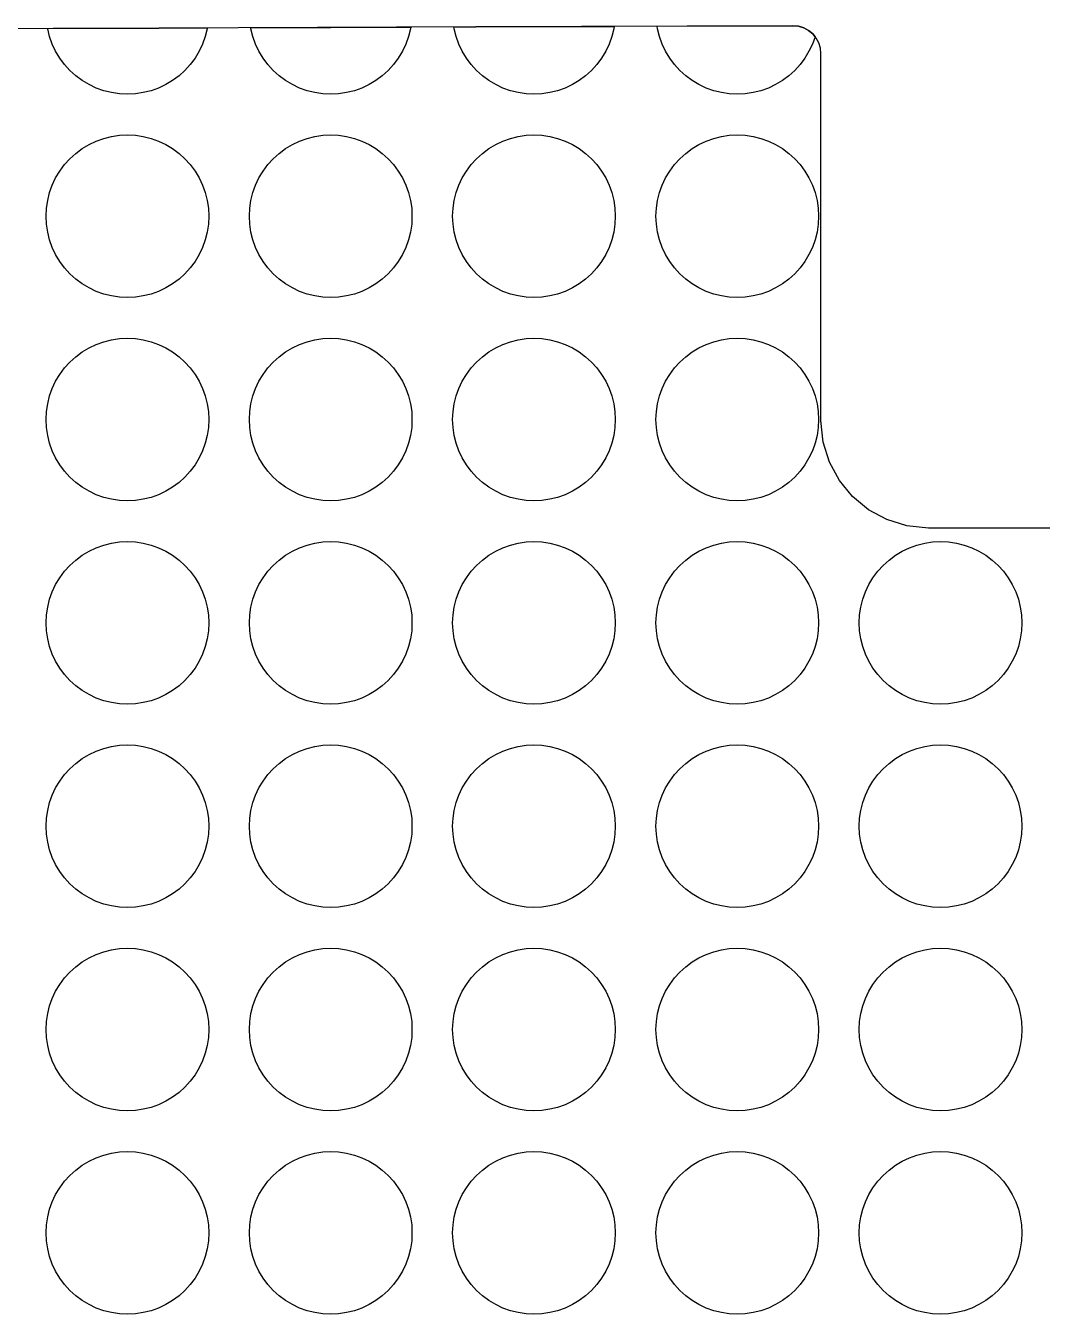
# Model space of a CAD drawing. Header units: millimetres. Extents: x 16 to 138, y -290 to -202.
# Drawn here: x 52.51 to 65.01, y -217.94 to -202.1 of the extents above; entities that cross this region are included whole.
import ezdxf

# ---------------------------------------------------------------- set-up
doc = ezdxf.new("R2010")
doc.units = ezdxf.units.MM
doc.layers.add('background', color=7, linetype='Continuous')
doc.layers.add('outline_2', color=3, linetype='Continuous')

msp = doc.modelspace()

# ---------------------------------------------------------------- linework, layer by layer
at = {"layer": 'background'}
for points in [[(54.143, -202.128), (54.738, -202.126), (54.736, -202.138), (54.712, -202.233), (54.679, -202.325), (54.637, -202.414), (54.587, -202.498), (54.528, -202.577), (54.462, -202.65), (54.39, -202.716), (54.311, -202.774), (54.227, -202.824), (54.138, -202.866), (54.046, -202.899), (53.95, -202.923), (53.853, -202.938), (53.755, -202.943), (53.657, -202.938), (53.56, -202.923), (53.465, -202.899), (53.373, -202.866), (53.284, -202.824), (53.2, -202.774), (53.121, -202.716), (53.048, -202.65), (52.982, -202.577), (52.924, -202.498), (52.873, -202.414), (52.831, -202.325), (52.798, -202.233), (52.775, -202.138), (52.774, -202.133)], [(57.239, -202.117), (57.236, -202.138), (57.212, -202.233), (57.179, -202.325), (57.137, -202.414), (57.087, -202.498), (57.028, -202.577), (56.962, -202.65), (56.89, -202.716), (56.811, -202.774), (56.727, -202.824), (56.638, -202.866), (56.546, -202.899), (56.45, -202.923), (56.353, -202.938), (56.255, -202.943), (56.157, -202.938), (56.06, -202.923), (55.965, -202.899), (55.873, -202.866), (55.784, -202.824), (55.7, -202.774), (55.621, -202.716), (55.548, -202.65), (55.482, -202.577), (55.424, -202.498), (55.373, -202.414), (55.331, -202.325), (55.298, -202.233), (55.275, -202.138), (55.273, -202.124)], [(58.041, -202.115), (59.74, -202.108), (59.736, -202.138), (59.712, -202.233), (59.679, -202.325), (59.637, -202.414), (59.587, -202.498), (59.528, -202.577), (59.462, -202.65), (59.39, -202.716), (59.311, -202.774), (59.227, -202.824), (59.138, -202.866), (59.046, -202.899), (58.95, -202.923), (58.853, -202.938), (58.755, -202.943), (58.657, -202.938), (58.56, -202.923), (58.465, -202.899), (58.373, -202.866), (58.284, -202.824), (58.2, -202.774), (58.121, -202.716), (58.048, -202.65), (57.982, -202.577), (57.924, -202.498), (57.873, -202.414), (57.831, -202.325), (57.798, -202.233), (57.775, -202.138), (57.771, -202.115)], [(61.94, -202.101), (62.009, -202.107), (62.074, -202.127), (62.132, -202.159), (62.183, -202.201), (62.211, -202.235), (62.179, -202.325), (62.137, -202.414), (62.087, -202.498), (62.028, -202.577), (61.962, -202.65), (61.89, -202.716), (61.811, -202.774), (61.727, -202.824), (61.638, -202.866), (61.546, -202.899), (61.45, -202.923), (61.353, -202.938), (61.255, -202.943), (61.157, -202.938), (61.06, -202.923), (60.965, -202.899), (60.873, -202.866), (60.784, -202.824), (60.7, -202.774), (60.621, -202.716), (60.548, -202.65), (60.482, -202.577), (60.424, -202.498), (60.373, -202.414), (60.331, -202.325), (60.298, -202.233), (60.275, -202.138), (60.27, -202.107)], [(54.755, -204.443), (54.751, -204.541), (54.736, -204.638), (54.712, -204.733), (54.679, -204.825), (54.637, -204.914), (54.587, -204.998), (54.528, -205.077), (54.462, -205.15), (54.39, -205.216), (54.311, -205.274), (54.227, -205.324), (54.138, -205.366), (54.046, -205.399), (53.95, -205.423), (53.853, -205.438), (53.755, -205.443), (53.657, -205.438), (53.56, -205.423), (53.465, -205.399), (53.373, -205.366), (53.284, -205.324), (53.2, -205.274), (53.121, -205.216), (53.048, -205.15), (52.982, -205.077), (52.924, -204.998), (52.873, -204.914), (52.831, -204.825), (52.798, -204.733), (52.775, -204.638), (52.76, -204.541), (52.755, -204.443), (52.76, -204.345), (52.775, -204.247), (52.798, -204.152), (52.831, -204.06), (52.873, -203.971), (52.924, -203.887), (52.982, -203.808), (53.048, -203.735), (53.121, -203.67), (53.2, -203.611), (53.284, -203.561), (53.373, -203.519), (53.465, -203.486), (53.56, -203.462), (53.657, -203.447), (53.755, -203.443), (53.853, -203.447), (53.95, -203.462), (54.046, -203.486), (54.138, -203.519), (54.227, -203.561), (54.311, -203.611), (54.39, -203.67), (54.462, -203.735), (54.528, -203.808), (54.587, -203.887), (54.637, -203.971), (54.679, -204.06), (54.712, -204.152), (54.736, -204.247), (54.751, -204.345)], [(57.255, -204.443), (57.251, -204.541), (57.236, -204.638), (57.212, -204.733), (57.179, -204.825), (57.137, -204.914), (57.087, -204.998), (57.028, -205.077), (56.962, -205.15), (56.89, -205.216), (56.811, -205.274), (56.727, -205.324), (56.638, -205.366), (56.546, -205.399), (56.45, -205.423), (56.353, -205.438), (56.255, -205.443), (56.157, -205.438), (56.06, -205.423), (55.965, -205.399), (55.873, -205.366), (55.784, -205.324), (55.7, -205.274), (55.621, -205.216), (55.548, -205.15), (55.482, -205.077), (55.424, -204.998), (55.373, -204.914), (55.331, -204.825), (55.298, -204.733), (55.275, -204.638), (55.26, -204.541), (55.255, -204.443), (55.26, -204.345), (55.275, -204.247), (55.298, -204.152), (55.331, -204.06), (55.373, -203.971), (55.424, -203.887), (55.482, -203.808), (55.548, -203.735), (55.621, -203.67), (55.7, -203.611), (55.784, -203.561), (55.873, -203.519), (55.965, -203.486), (56.06, -203.462), (56.157, -203.447), (56.255, -203.443), (56.353, -203.447), (56.45, -203.462), (56.546, -203.486), (56.638, -203.519), (56.727, -203.561), (56.811, -203.611), (56.89, -203.67), (56.962, -203.735), (57.028, -203.808), (57.087, -203.887), (57.137, -203.971), (57.179, -204.06), (57.212, -204.152), (57.236, -204.247), (57.251, -204.345)], [(59.755, -204.443), (59.751, -204.541), (59.736, -204.638), (59.712, -204.733), (59.679, -204.825), (59.637, -204.914), (59.587, -204.998), (59.528, -205.077), (59.462, -205.15), (59.39, -205.216), (59.311, -205.274), (59.227, -205.324), (59.138, -205.366), (59.046, -205.399), (58.95, -205.423), (58.853, -205.438), (58.755, -205.443), (58.657, -205.438), (58.56, -205.423), (58.465, -205.399), (58.373, -205.366), (58.284, -205.324), (58.2, -205.274), (58.121, -205.216), (58.048, -205.15), (57.982, -205.077), (57.924, -204.998), (57.873, -204.914), (57.831, -204.825), (57.798, -204.733), (57.775, -204.638), (57.76, -204.541), (57.755, -204.443), (57.76, -204.345), (57.775, -204.247), (57.798, -204.152), (57.831, -204.06), (57.873, -203.971), (57.924, -203.887), (57.982, -203.808), (58.048, -203.735), (58.121, -203.67), (58.2, -203.611), (58.284, -203.561), (58.373, -203.519), (58.465, -203.486), (58.56, -203.462), (58.657, -203.447), (58.755, -203.443), (58.853, -203.447), (58.95, -203.462), (59.046, -203.486), (59.138, -203.519), (59.227, -203.561), (59.311, -203.611), (59.39, -203.67), (59.462, -203.735), (59.528, -203.808), (59.587, -203.887), (59.637, -203.971), (59.679, -204.06), (59.712, -204.152), (59.736, -204.247), (59.751, -204.345)], [(62.255, -204.443), (62.251, -204.541), (62.236, -204.638), (62.212, -204.733), (62.179, -204.825), (62.137, -204.914), (62.087, -204.998), (62.028, -205.077), (61.962, -205.15), (61.89, -205.216), (61.811, -205.274), (61.727, -205.324), (61.638, -205.366), (61.546, -205.399), (61.45, -205.423), (61.353, -205.438), (61.255, -205.443), (61.157, -205.438), (61.06, -205.423), (60.965, -205.399), (60.873, -205.366), (60.784, -205.324), (60.7, -205.274), (60.621, -205.216), (60.548, -205.15), (60.482, -205.077), (60.424, -204.998), (60.373, -204.914), (60.331, -204.825), (60.298, -204.733), (60.275, -204.638), (60.26, -204.541), (60.255, -204.443), (60.26, -204.345), (60.275, -204.247), (60.298, -204.152), (60.331, -204.06), (60.373, -203.971), (60.424, -203.887), (60.482, -203.808), (60.548, -203.735), (60.621, -203.67), (60.7, -203.611), (60.784, -203.561), (60.873, -203.519), (60.965, -203.486), (61.06, -203.462), (61.157, -203.447), (61.255, -203.443), (61.353, -203.447), (61.45, -203.462), (61.546, -203.486), (61.638, -203.519), (61.727, -203.561), (61.811, -203.611), (61.89, -203.67), (61.962, -203.735), (62.028, -203.808), (62.087, -203.887), (62.137, -203.971), (62.179, -204.06), (62.212, -204.152), (62.236, -204.247), (62.251, -204.345)], [(54.755, -206.943), (54.751, -207.041), (54.736, -207.138), (54.712, -207.233), (54.679, -207.325), (54.637, -207.414), (54.587, -207.498), (54.528, -207.577), (54.462, -207.65), (54.39, -207.716), (54.311, -207.774), (54.227, -207.824), (54.138, -207.866), (54.046, -207.899), (53.95, -207.923), (53.853, -207.938), (53.755, -207.943), (53.657, -207.938), (53.56, -207.923), (53.465, -207.899), (53.373, -207.866), (53.284, -207.824), (53.2, -207.774), (53.121, -207.716), (53.048, -207.65), (52.982, -207.577), (52.924, -207.498), (52.873, -207.414), (52.831, -207.325), (52.798, -207.233), (52.775, -207.138), (52.76, -207.041), (52.755, -206.943), (52.76, -206.845), (52.775, -206.747), (52.798, -206.652), (52.831, -206.56), (52.873, -206.471), (52.924, -206.387), (52.982, -206.308), (53.048, -206.235), (53.121, -206.17), (53.2, -206.111), (53.284, -206.061), (53.373, -206.019), (53.465, -205.986), (53.56, -205.962), (53.657, -205.947), (53.755, -205.943), (53.853, -205.947), (53.95, -205.962), (54.046, -205.986), (54.138, -206.019), (54.227, -206.061), (54.311, -206.111), (54.39, -206.17), (54.462, -206.235), (54.528, -206.308), (54.587, -206.387), (54.637, -206.471), (54.679, -206.56), (54.712, -206.652), (54.736, -206.747), (54.751, -206.845)], [(57.255, -206.943), (57.251, -207.041), (57.236, -207.138), (57.212, -207.233), (57.179, -207.325), (57.137, -207.414), (57.087, -207.498), (57.028, -207.577), (56.962, -207.65), (56.89, -207.716), (56.811, -207.774), (56.727, -207.824), (56.638, -207.866), (56.546, -207.899), (56.45, -207.923), (56.353, -207.938), (56.255, -207.943), (56.157, -207.938), (56.06, -207.923), (55.965, -207.899), (55.873, -207.866), (55.784, -207.824), (55.7, -207.774), (55.621, -207.716), (55.548, -207.65), (55.482, -207.577), (55.424, -207.498), (55.373, -207.414), (55.331, -207.325), (55.298, -207.233), (55.275, -207.138), (55.26, -207.041), (55.255, -206.943), (55.26, -206.845), (55.275, -206.747), (55.298, -206.652), (55.331, -206.56), (55.373, -206.471), (55.424, -206.387), (55.482, -206.308), (55.548, -206.235), (55.621, -206.17), (55.7, -206.111), (55.784, -206.061), (55.873, -206.019), (55.965, -205.986), (56.06, -205.962), (56.157, -205.947), (56.255, -205.943), (56.353, -205.947), (56.45, -205.962), (56.546, -205.986), (56.638, -206.019), (56.727, -206.061), (56.811, -206.111), (56.89, -206.17), (56.962, -206.235), (57.028, -206.308), (57.087, -206.387), (57.137, -206.471), (57.179, -206.56), (57.212, -206.652), (57.236, -206.747), (57.251, -206.845)], [(59.755, -206.943), (59.751, -207.041), (59.736, -207.138), (59.712, -207.233), (59.679, -207.325), (59.637, -207.414), (59.587, -207.498), (59.528, -207.577), (59.462, -207.65), (59.39, -207.716), (59.311, -207.774), (59.227, -207.824), (59.138, -207.866), (59.046, -207.899), (58.95, -207.923), (58.853, -207.938), (58.755, -207.943), (58.657, -207.938), (58.56, -207.923), (58.465, -207.899), (58.373, -207.866), (58.284, -207.824), (58.2, -207.774), (58.121, -207.716), (58.048, -207.65), (57.982, -207.577), (57.924, -207.498), (57.873, -207.414), (57.831, -207.325), (57.798, -207.233), (57.775, -207.138), (57.76, -207.041), (57.755, -206.943), (57.76, -206.845), (57.775, -206.747), (57.798, -206.652), (57.831, -206.56), (57.873, -206.471), (57.924, -206.387), (57.982, -206.308), (58.048, -206.235), (58.121, -206.17), (58.2, -206.111), (58.284, -206.061), (58.373, -206.019), (58.465, -205.986), (58.56, -205.962), (58.657, -205.947), (58.755, -205.943), (58.853, -205.947), (58.95, -205.962), (59.046, -205.986), (59.138, -206.019), (59.227, -206.061), (59.311, -206.111), (59.39, -206.17), (59.462, -206.235), (59.528, -206.308), (59.587, -206.387), (59.637, -206.471), (59.679, -206.56), (59.712, -206.652), (59.736, -206.747), (59.751, -206.845)], [(62.255, -206.943), (62.251, -207.041), (62.236, -207.138), (62.212, -207.233), (62.179, -207.325), (62.137, -207.414), (62.087, -207.498), (62.028, -207.577), (61.962, -207.65), (61.89, -207.716), (61.811, -207.774), (61.727, -207.824), (61.638, -207.866), (61.546, -207.899), (61.45, -207.923), (61.353, -207.938), (61.255, -207.943), (61.157, -207.938), (61.06, -207.923), (60.965, -207.899), (60.873, -207.866), (60.784, -207.824), (60.7, -207.774), (60.621, -207.716), (60.548, -207.65), (60.482, -207.577), (60.424, -207.498), (60.373, -207.414), (60.331, -207.325), (60.298, -207.233), (60.275, -207.138), (60.26, -207.041), (60.255, -206.943), (60.26, -206.845), (60.275, -206.747), (60.298, -206.652), (60.331, -206.56), (60.373, -206.471), (60.424, -206.387), (60.482, -206.308), (60.548, -206.235), (60.621, -206.17), (60.7, -206.111), (60.784, -206.061), (60.873, -206.019), (60.965, -205.986), (61.06, -205.962), (61.157, -205.947), (61.255, -205.943), (61.353, -205.947), (61.45, -205.962), (61.546, -205.986), (61.638, -206.019), (61.727, -206.061), (61.811, -206.111), (61.89, -206.17), (61.962, -206.235), (62.028, -206.308), (62.087, -206.387), (62.137, -206.471), (62.179, -206.56), (62.212, -206.652), (62.236, -206.747), (62.251, -206.845)], [(54.755, -209.443), (54.751, -209.541), (54.736, -209.638), (54.712, -209.733), (54.679, -209.825), (54.637, -209.914), (54.587, -209.998), (54.528, -210.077), (54.462, -210.15), (54.39, -210.216), (54.311, -210.274), (54.227, -210.324), (54.138, -210.366), (54.046, -210.399), (53.95, -210.423), (53.853, -210.438), (53.755, -210.443), (53.657, -210.438), (53.56, -210.423), (53.465, -210.399), (53.373, -210.366), (53.284, -210.324), (53.2, -210.274), (53.121, -210.216), (53.048, -210.15), (52.982, -210.077), (52.924, -209.998), (52.873, -209.914), (52.831, -209.825), (52.798, -209.733), (52.775, -209.638), (52.76, -209.541), (52.755, -209.443), (52.76, -209.345), (52.775, -209.247), (52.798, -209.152), (52.831, -209.06), (52.873, -208.971), (52.924, -208.887), (52.982, -208.808), (53.048, -208.735), (53.121, -208.67), (53.2, -208.611), (53.284, -208.561), (53.373, -208.519), (53.465, -208.486), (53.56, -208.462), (53.657, -208.447), (53.755, -208.443), (53.853, -208.447), (53.95, -208.462), (54.046, -208.486), (54.138, -208.519), (54.227, -208.561), (54.311, -208.611), (54.39, -208.67), (54.462, -208.735), (54.528, -208.808), (54.587, -208.887), (54.637, -208.971), (54.679, -209.06), (54.712, -209.152), (54.736, -209.247), (54.751, -209.345)], [(57.255, -209.443), (57.251, -209.541), (57.236, -209.638), (57.212, -209.733), (57.179, -209.825), (57.137, -209.914), (57.087, -209.998), (57.028, -210.077), (56.962, -210.15), (56.89, -210.216), (56.811, -210.274), (56.727, -210.324), (56.638, -210.366), (56.546, -210.399), (56.45, -210.423), (56.353, -210.438), (56.255, -210.443), (56.157, -210.438), (56.06, -210.423), (55.965, -210.399), (55.873, -210.366), (55.784, -210.324), (55.7, -210.274), (55.621, -210.216), (55.548, -210.15), (55.482, -210.077), (55.424, -209.998), (55.373, -209.914), (55.331, -209.825), (55.298, -209.733), (55.275, -209.638), (55.26, -209.541), (55.255, -209.443), (55.26, -209.345), (55.275, -209.247), (55.298, -209.152), (55.331, -209.06), (55.373, -208.971), (55.424, -208.887), (55.482, -208.808), (55.548, -208.735), (55.621, -208.67), (55.7, -208.611), (55.784, -208.561), (55.873, -208.519), (55.965, -208.486), (56.06, -208.462), (56.157, -208.447), (56.255, -208.443), (56.353, -208.447), (56.45, -208.462), (56.546, -208.486), (56.638, -208.519), (56.727, -208.561), (56.811, -208.611), (56.89, -208.67), (56.962, -208.735), (57.028, -208.808), (57.087, -208.887), (57.137, -208.971), (57.179, -209.06), (57.212, -209.152), (57.236, -209.247), (57.251, -209.345)], [(59.755, -209.443), (59.751, -209.541), (59.736, -209.638), (59.712, -209.733), (59.679, -209.825), (59.637, -209.914), (59.587, -209.998), (59.528, -210.077), (59.462, -210.15), (59.39, -210.216), (59.311, -210.274), (59.227, -210.324), (59.138, -210.366), (59.046, -210.399), (58.95, -210.423), (58.853, -210.438), (58.755, -210.443), (58.657, -210.438), (58.56, -210.423), (58.465, -210.399), (58.373, -210.366), (58.284, -210.324), (58.2, -210.274), (58.121, -210.216), (58.048, -210.15), (57.982, -210.077), (57.924, -209.998), (57.873, -209.914), (57.831, -209.825), (57.798, -209.733), (57.775, -209.638), (57.76, -209.541), (57.755, -209.443), (57.76, -209.345), (57.775, -209.247), (57.798, -209.152), (57.831, -209.06), (57.873, -208.971), (57.924, -208.887), (57.982, -208.808), (58.048, -208.735), (58.121, -208.67), (58.2, -208.611), (58.284, -208.561), (58.373, -208.519), (58.465, -208.486), (58.56, -208.462), (58.657, -208.447), (58.755, -208.443), (58.853, -208.447), (58.95, -208.462), (59.046, -208.486), (59.138, -208.519), (59.227, -208.561), (59.311, -208.611), (59.39, -208.67), (59.462, -208.735), (59.528, -208.808), (59.587, -208.887), (59.637, -208.971), (59.679, -209.06), (59.712, -209.152), (59.736, -209.247), (59.751, -209.345)], [(62.255, -209.443), (62.251, -209.541), (62.236, -209.638), (62.212, -209.733), (62.179, -209.825), (62.137, -209.914), (62.087, -209.998), (62.028, -210.077), (61.962, -210.15), (61.89, -210.216), (61.811, -210.274), (61.727, -210.324), (61.638, -210.366), (61.546, -210.399), (61.45, -210.423), (61.353, -210.438), (61.255, -210.443), (61.157, -210.438), (61.06, -210.423), (60.965, -210.399), (60.873, -210.366), (60.784, -210.324), (60.7, -210.274), (60.621, -210.216), (60.548, -210.15), (60.482, -210.077), (60.424, -209.998), (60.373, -209.914), (60.331, -209.825), (60.298, -209.733), (60.275, -209.638), (60.26, -209.541), (60.255, -209.443), (60.26, -209.345), (60.275, -209.247), (60.298, -209.152), (60.331, -209.06), (60.373, -208.971), (60.424, -208.887), (60.482, -208.808), (60.548, -208.735), (60.621, -208.67), (60.7, -208.611), (60.784, -208.561), (60.873, -208.519), (60.965, -208.486), (61.06, -208.462), (61.157, -208.447), (61.255, -208.443), (61.353, -208.447), (61.45, -208.462), (61.546, -208.486), (61.638, -208.519), (61.727, -208.561), (61.811, -208.611), (61.89, -208.67), (61.962, -208.735), (62.028, -208.808), (62.087, -208.887), (62.137, -208.971), (62.179, -209.06), (62.212, -209.152), (62.236, -209.247), (62.251, -209.345)], [(64.755, -209.443), (64.751, -209.541), (64.736, -209.638), (64.712, -209.733), (64.679, -209.825), (64.637, -209.914), (64.587, -209.998), (64.528, -210.077), (64.462, -210.15), (64.39, -210.216), (64.311, -210.274), (64.227, -210.324), (64.138, -210.366), (64.046, -210.399), (63.95, -210.423), (63.853, -210.438), (63.755, -210.443), (63.657, -210.438), (63.56, -210.423), (63.465, -210.399), (63.373, -210.366), (63.284, -210.324), (63.2, -210.274), (63.121, -210.216), (63.048, -210.15), (62.982, -210.077), (62.924, -209.998), (62.873, -209.914), (62.831, -209.825), (62.798, -209.733), (62.775, -209.638), (62.76, -209.541), (62.755, -209.443), (62.76, -209.345), (62.775, -209.247), (62.798, -209.152), (62.831, -209.06), (62.873, -208.971), (62.924, -208.887), (62.982, -208.808), (63.048, -208.735), (63.121, -208.67), (63.2, -208.611), (63.284, -208.561), (63.373, -208.519), (63.465, -208.486), (63.56, -208.462), (63.657, -208.447), (63.755, -208.443), (63.853, -208.447), (63.95, -208.462), (64.046, -208.486), (64.138, -208.519), (64.227, -208.561), (64.311, -208.611), (64.39, -208.67), (64.462, -208.735), (64.528, -208.808), (64.587, -208.887), (64.637, -208.971), (64.679, -209.06), (64.712, -209.152), (64.736, -209.247), (64.751, -209.345)], [(54.755, -211.943), (54.751, -212.041), (54.736, -212.138), (54.712, -212.233), (54.679, -212.325), (54.637, -212.414), (54.587, -212.498), (54.528, -212.577), (54.462, -212.65), (54.39, -212.716), (54.311, -212.774), (54.227, -212.824), (54.138, -212.866), (54.046, -212.899), (53.95, -212.923), (53.853, -212.938), (53.755, -212.943), (53.657, -212.938), (53.56, -212.923), (53.465, -212.899), (53.373, -212.866), (53.284, -212.824), (53.2, -212.774), (53.121, -212.716), (53.048, -212.65), (52.982, -212.577), (52.924, -212.498), (52.873, -212.414), (52.831, -212.325), (52.798, -212.233), (52.775, -212.138), (52.76, -212.041), (52.755, -211.943), (52.76, -211.845), (52.775, -211.747), (52.798, -211.652), (52.831, -211.56), (52.873, -211.471), (52.924, -211.387), (52.982, -211.308), (53.048, -211.235), (53.121, -211.17), (53.2, -211.111), (53.284, -211.061), (53.373, -211.019), (53.465, -210.986), (53.56, -210.962), (53.657, -210.947), (53.755, -210.943), (53.853, -210.947), (53.95, -210.962), (54.046, -210.986), (54.138, -211.019), (54.227, -211.061), (54.311, -211.111), (54.39, -211.17), (54.462, -211.235), (54.528, -211.308), (54.587, -211.387), (54.637, -211.471), (54.679, -211.56), (54.712, -211.652), (54.736, -211.747), (54.751, -211.845)], [(57.255, -211.943), (57.251, -212.041), (57.236, -212.138), (57.212, -212.233), (57.179, -212.325), (57.137, -212.414), (57.087, -212.498), (57.028, -212.577), (56.962, -212.65), (56.89, -212.716), (56.811, -212.774), (56.727, -212.824), (56.638, -212.866), (56.546, -212.899), (56.45, -212.923), (56.353, -212.938), (56.255, -212.943), (56.157, -212.938), (56.06, -212.923), (55.965, -212.899), (55.873, -212.866), (55.784, -212.824), (55.7, -212.774), (55.621, -212.716), (55.548, -212.65), (55.482, -212.577), (55.424, -212.498), (55.373, -212.414), (55.331, -212.325), (55.298, -212.233), (55.275, -212.138), (55.26, -212.041), (55.255, -211.943), (55.26, -211.845), (55.275, -211.747), (55.298, -211.652), (55.331, -211.56), (55.373, -211.471), (55.424, -211.387), (55.482, -211.308), (55.548, -211.235), (55.621, -211.17), (55.7, -211.111), (55.784, -211.061), (55.873, -211.019), (55.965, -210.986), (56.06, -210.962), (56.157, -210.947), (56.255, -210.943), (56.353, -210.947), (56.45, -210.962), (56.546, -210.986), (56.638, -211.019), (56.727, -211.061), (56.811, -211.111), (56.89, -211.17), (56.962, -211.235), (57.028, -211.308), (57.087, -211.387), (57.137, -211.471), (57.179, -211.56), (57.212, -211.652), (57.236, -211.747), (57.251, -211.845)], [(59.755, -211.943), (59.751, -212.041), (59.736, -212.138), (59.712, -212.233), (59.679, -212.325), (59.637, -212.414), (59.587, -212.498), (59.528, -212.577), (59.462, -212.65), (59.39, -212.716), (59.311, -212.774), (59.227, -212.824), (59.138, -212.866), (59.046, -212.899), (58.95, -212.923), (58.853, -212.938), (58.755, -212.943), (58.657, -212.938), (58.56, -212.923), (58.465, -212.899), (58.373, -212.866), (58.284, -212.824), (58.2, -212.774), (58.121, -212.716), (58.048, -212.65), (57.982, -212.577), (57.924, -212.498), (57.873, -212.414), (57.831, -212.325), (57.798, -212.233), (57.775, -212.138), (57.76, -212.041), (57.755, -211.943), (57.76, -211.845), (57.775, -211.747), (57.798, -211.652), (57.831, -211.56), (57.873, -211.471), (57.924, -211.387), (57.982, -211.308), (58.048, -211.235), (58.121, -211.17), (58.2, -211.111), (58.284, -211.061), (58.373, -211.019), (58.465, -210.986), (58.56, -210.962), (58.657, -210.947), (58.755, -210.943), (58.853, -210.947), (58.95, -210.962), (59.046, -210.986), (59.138, -211.019), (59.227, -211.061), (59.311, -211.111), (59.39, -211.17), (59.462, -211.235), (59.528, -211.308), (59.587, -211.387), (59.637, -211.471), (59.679, -211.56), (59.712, -211.652), (59.736, -211.747), (59.751, -211.845)], [(62.255, -211.943), (62.251, -212.041), (62.236, -212.138), (62.212, -212.233), (62.179, -212.325), (62.137, -212.414), (62.087, -212.498), (62.028, -212.577), (61.962, -212.65), (61.89, -212.716), (61.811, -212.774), (61.727, -212.824), (61.638, -212.866), (61.546, -212.899), (61.45, -212.923), (61.353, -212.938), (61.255, -212.943), (61.157, -212.938), (61.06, -212.923), (60.965, -212.899), (60.873, -212.866), (60.784, -212.824), (60.7, -212.774), (60.621, -212.716), (60.548, -212.65), (60.482, -212.577), (60.424, -212.498), (60.373, -212.414), (60.331, -212.325), (60.298, -212.233), (60.275, -212.138), (60.26, -212.041), (60.255, -211.943), (60.26, -211.845), (60.275, -211.747), (60.298, -211.652), (60.331, -211.56), (60.373, -211.471), (60.424, -211.387), (60.482, -211.308), (60.548, -211.235), (60.621, -211.17), (60.7, -211.111), (60.784, -211.061), (60.873, -211.019), (60.965, -210.986), (61.06, -210.962), (61.157, -210.947), (61.255, -210.943), (61.353, -210.947), (61.45, -210.962), (61.546, -210.986), (61.638, -211.019), (61.727, -211.061), (61.811, -211.111), (61.89, -211.17), (61.962, -211.235), (62.028, -211.308), (62.087, -211.387), (62.137, -211.471), (62.179, -211.56), (62.212, -211.652), (62.236, -211.747), (62.251, -211.845)], [(64.755, -211.943), (64.751, -212.041), (64.736, -212.138), (64.712, -212.233), (64.679, -212.325), (64.637, -212.414), (64.587, -212.498), (64.528, -212.577), (64.462, -212.65), (64.39, -212.716), (64.311, -212.774), (64.227, -212.824), (64.138, -212.866), (64.046, -212.899), (63.95, -212.923), (63.853, -212.938), (63.755, -212.943), (63.657, -212.938), (63.56, -212.923), (63.465, -212.899), (63.373, -212.866), (63.284, -212.824), (63.2, -212.774), (63.121, -212.716), (63.048, -212.65), (62.982, -212.577), (62.924, -212.498), (62.873, -212.414), (62.831, -212.325), (62.798, -212.233), (62.775, -212.138), (62.76, -212.041), (62.755, -211.943), (62.76, -211.845), (62.775, -211.747), (62.798, -211.652), (62.831, -211.56), (62.873, -211.471), (62.924, -211.387), (62.982, -211.308), (63.048, -211.235), (63.121, -211.17), (63.2, -211.111), (63.284, -211.061), (63.373, -211.019), (63.465, -210.986), (63.56, -210.962), (63.657, -210.947), (63.755, -210.943), (63.853, -210.947), (63.95, -210.962), (64.046, -210.986), (64.138, -211.019), (64.227, -211.061), (64.311, -211.111), (64.39, -211.17), (64.462, -211.235), (64.528, -211.308), (64.587, -211.387), (64.637, -211.471), (64.679, -211.56), (64.712, -211.652), (64.736, -211.747), (64.751, -211.845)], [(54.755, -214.443), (54.751, -214.541), (54.736, -214.638), (54.712, -214.733), (54.679, -214.825), (54.637, -214.914), (54.587, -214.998), (54.528, -215.077), (54.462, -215.15), (54.39, -215.216), (54.311, -215.274), (54.227, -215.324), (54.138, -215.366), (54.046, -215.399), (53.95, -215.423), (53.853, -215.438), (53.755, -215.443), (53.657, -215.438), (53.56, -215.423), (53.465, -215.399), (53.373, -215.366), (53.284, -215.324), (53.2, -215.274), (53.121, -215.216), (53.048, -215.15), (52.982, -215.077), (52.924, -214.998), (52.873, -214.914), (52.831, -214.825), (52.798, -214.733), (52.775, -214.638), (52.76, -214.541), (52.755, -214.443), (52.76, -214.345), (52.775, -214.247), (52.798, -214.152), (52.831, -214.06), (52.873, -213.971), (52.924, -213.887), (52.982, -213.808), (53.048, -213.735), (53.121, -213.67), (53.2, -213.611), (53.284, -213.561), (53.373, -213.519), (53.465, -213.486), (53.56, -213.462), (53.657, -213.447), (53.755, -213.443), (53.853, -213.447), (53.95, -213.462), (54.046, -213.486), (54.138, -213.519), (54.227, -213.561), (54.311, -213.611), (54.39, -213.67), (54.462, -213.735), (54.528, -213.808), (54.587, -213.887), (54.637, -213.971), (54.679, -214.06), (54.712, -214.152), (54.736, -214.247), (54.751, -214.345)], [(57.255, -214.443), (57.251, -214.541), (57.236, -214.638), (57.212, -214.733), (57.179, -214.825), (57.137, -214.914), (57.087, -214.998), (57.028, -215.077), (56.962, -215.15), (56.89, -215.216), (56.811, -215.274), (56.727, -215.324), (56.638, -215.366), (56.546, -215.399), (56.45, -215.423), (56.353, -215.438), (56.255, -215.443), (56.157, -215.438), (56.06, -215.423), (55.965, -215.399), (55.873, -215.366), (55.784, -215.324), (55.7, -215.274), (55.621, -215.216), (55.548, -215.15), (55.482, -215.077), (55.424, -214.998), (55.373, -214.914), (55.331, -214.825), (55.298, -214.733), (55.275, -214.638), (55.26, -214.541), (55.255, -214.443), (55.26, -214.345), (55.275, -214.247), (55.298, -214.152), (55.331, -214.06), (55.373, -213.971), (55.424, -213.887), (55.482, -213.808), (55.548, -213.735), (55.621, -213.67), (55.7, -213.611), (55.784, -213.561), (55.873, -213.519), (55.965, -213.486), (56.06, -213.462), (56.157, -213.447), (56.255, -213.443), (56.353, -213.447), (56.45, -213.462), (56.546, -213.486), (56.638, -213.519), (56.727, -213.561), (56.811, -213.611), (56.89, -213.67), (56.962, -213.735), (57.028, -213.808), (57.087, -213.887), (57.137, -213.971), (57.179, -214.06), (57.212, -214.152), (57.236, -214.247), (57.251, -214.345)], [(59.755, -214.443), (59.751, -214.541), (59.736, -214.638), (59.712, -214.733), (59.679, -214.825), (59.637, -214.914), (59.587, -214.998), (59.528, -215.077), (59.462, -215.15), (59.39, -215.216), (59.311, -215.274), (59.227, -215.324), (59.138, -215.366), (59.046, -215.399), (58.95, -215.423), (58.853, -215.438), (58.755, -215.443), (58.657, -215.438), (58.56, -215.423), (58.465, -215.399), (58.373, -215.366), (58.284, -215.324), (58.2, -215.274), (58.121, -215.216), (58.048, -215.15), (57.982, -215.077), (57.924, -214.998), (57.873, -214.914), (57.831, -214.825), (57.798, -214.733), (57.775, -214.638), (57.76, -214.541), (57.755, -214.443), (57.76, -214.345), (57.775, -214.247), (57.798, -214.152), (57.831, -214.06), (57.873, -213.971), (57.924, -213.887), (57.982, -213.808), (58.048, -213.735), (58.121, -213.67), (58.2, -213.611), (58.284, -213.561), (58.373, -213.519), (58.465, -213.486), (58.56, -213.462), (58.657, -213.447), (58.755, -213.443), (58.853, -213.447), (58.95, -213.462), (59.046, -213.486), (59.138, -213.519), (59.227, -213.561), (59.311, -213.611), (59.39, -213.67), (59.462, -213.735), (59.528, -213.808), (59.587, -213.887), (59.637, -213.971), (59.679, -214.06), (59.712, -214.152), (59.736, -214.247), (59.751, -214.345)], [(62.255, -214.443), (62.251, -214.541), (62.236, -214.638), (62.212, -214.733), (62.179, -214.825), (62.137, -214.914), (62.087, -214.998), (62.028, -215.077), (61.962, -215.15), (61.89, -215.216), (61.811, -215.274), (61.727, -215.324), (61.638, -215.366), (61.546, -215.399), (61.45, -215.423), (61.353, -215.438), (61.255, -215.443), (61.157, -215.438), (61.06, -215.423), (60.965, -215.399), (60.873, -215.366), (60.784, -215.324), (60.7, -215.274), (60.621, -215.216), (60.548, -215.15), (60.482, -215.077), (60.424, -214.998), (60.373, -214.914), (60.331, -214.825), (60.298, -214.733), (60.275, -214.638), (60.26, -214.541), (60.255, -214.443), (60.26, -214.345), (60.275, -214.247), (60.298, -214.152), (60.331, -214.06), (60.373, -213.971), (60.424, -213.887), (60.482, -213.808), (60.548, -213.735), (60.621, -213.67), (60.7, -213.611), (60.784, -213.561), (60.873, -213.519), (60.965, -213.486), (61.06, -213.462), (61.157, -213.447), (61.255, -213.443), (61.353, -213.447), (61.45, -213.462), (61.546, -213.486), (61.638, -213.519), (61.727, -213.561), (61.811, -213.611), (61.89, -213.67), (61.962, -213.735), (62.028, -213.808), (62.087, -213.887), (62.137, -213.971), (62.179, -214.06), (62.212, -214.152), (62.236, -214.247), (62.251, -214.345)], [(64.755, -214.443), (64.751, -214.541), (64.736, -214.638), (64.712, -214.733), (64.679, -214.825), (64.637, -214.914), (64.587, -214.998), (64.528, -215.077), (64.462, -215.15), (64.39, -215.216), (64.311, -215.274), (64.227, -215.324), (64.138, -215.366), (64.046, -215.399), (63.95, -215.423), (63.853, -215.438), (63.755, -215.443), (63.657, -215.438), (63.56, -215.423), (63.465, -215.399), (63.373, -215.366), (63.284, -215.324), (63.2, -215.274), (63.121, -215.216), (63.048, -215.15), (62.982, -215.077), (62.924, -214.998), (62.873, -214.914), (62.831, -214.825), (62.798, -214.733), (62.775, -214.638), (62.76, -214.541), (62.755, -214.443), (62.76, -214.345), (62.775, -214.247), (62.798, -214.152), (62.831, -214.06), (62.873, -213.971), (62.924, -213.887), (62.982, -213.808), (63.048, -213.735), (63.121, -213.67), (63.2, -213.611), (63.284, -213.561), (63.373, -213.519), (63.465, -213.486), (63.56, -213.462), (63.657, -213.447), (63.755, -213.443), (63.853, -213.447), (63.95, -213.462), (64.046, -213.486), (64.138, -213.519), (64.227, -213.561), (64.311, -213.611), (64.39, -213.67), (64.462, -213.735), (64.528, -213.808), (64.587, -213.887), (64.637, -213.971), (64.679, -214.06), (64.712, -214.152), (64.736, -214.247), (64.751, -214.345)], [(54.755, -216.943), (54.751, -217.041), (54.736, -217.138), (54.712, -217.233), (54.679, -217.325), (54.637, -217.414), (54.587, -217.498), (54.528, -217.577), (54.462, -217.65), (54.39, -217.716), (54.311, -217.774), (54.227, -217.824), (54.138, -217.866), (54.046, -217.899), (53.95, -217.923), (53.853, -217.938), (53.755, -217.943), (53.657, -217.938), (53.56, -217.923), (53.465, -217.899), (53.373, -217.866), (53.284, -217.824), (53.2, -217.774), (53.121, -217.716), (53.048, -217.65), (52.982, -217.577), (52.924, -217.498), (52.873, -217.414), (52.831, -217.325), (52.798, -217.233), (52.775, -217.138), (52.76, -217.041), (52.755, -216.943), (52.76, -216.845), (52.775, -216.747), (52.798, -216.652), (52.831, -216.56), (52.873, -216.471), (52.924, -216.387), (52.982, -216.308), (53.048, -216.235), (53.121, -216.17), (53.2, -216.111), (53.284, -216.061), (53.373, -216.019), (53.465, -215.986), (53.56, -215.962), (53.657, -215.947), (53.755, -215.943), (53.853, -215.947), (53.95, -215.962), (54.046, -215.986), (54.138, -216.019), (54.227, -216.061), (54.311, -216.111), (54.39, -216.17), (54.462, -216.235), (54.528, -216.308), (54.587, -216.387), (54.637, -216.471), (54.679, -216.56), (54.712, -216.652), (54.736, -216.747), (54.751, -216.845)], [(57.255, -216.943), (57.251, -217.041), (57.236, -217.138), (57.212, -217.233), (57.179, -217.325), (57.137, -217.414), (57.087, -217.498), (57.028, -217.577), (56.962, -217.65), (56.89, -217.716), (56.811, -217.774), (56.727, -217.824), (56.638, -217.866), (56.546, -217.899), (56.45, -217.923), (56.353, -217.938), (56.255, -217.943), (56.157, -217.938), (56.06, -217.923), (55.965, -217.899), (55.873, -217.866), (55.784, -217.824), (55.7, -217.774), (55.621, -217.716), (55.548, -217.65), (55.482, -217.577), (55.424, -217.498), (55.373, -217.414), (55.331, -217.325), (55.298, -217.233), (55.275, -217.138), (55.26, -217.041), (55.255, -216.943), (55.26, -216.845), (55.275, -216.747), (55.298, -216.652), (55.331, -216.56), (55.373, -216.471), (55.424, -216.387), (55.482, -216.308), (55.548, -216.235), (55.621, -216.17), (55.7, -216.111), (55.784, -216.061), (55.873, -216.019), (55.965, -215.986), (56.06, -215.962), (56.157, -215.947), (56.255, -215.943), (56.353, -215.947), (56.45, -215.962), (56.546, -215.986), (56.638, -216.019), (56.727, -216.061), (56.811, -216.111), (56.89, -216.17), (56.962, -216.235), (57.028, -216.308), (57.087, -216.387), (57.137, -216.471), (57.179, -216.56), (57.212, -216.652), (57.236, -216.747), (57.251, -216.845)], [(59.755, -216.943), (59.751, -217.041), (59.736, -217.138), (59.712, -217.233), (59.679, -217.325), (59.637, -217.414), (59.587, -217.498), (59.528, -217.577), (59.462, -217.65), (59.39, -217.716), (59.311, -217.774), (59.227, -217.824), (59.138, -217.866), (59.046, -217.899), (58.95, -217.923), (58.853, -217.938), (58.755, -217.943), (58.657, -217.938), (58.56, -217.923), (58.465, -217.899), (58.373, -217.866), (58.284, -217.824), (58.2, -217.774), (58.121, -217.716), (58.048, -217.65), (57.982, -217.577), (57.924, -217.498), (57.873, -217.414), (57.831, -217.325), (57.798, -217.233), (57.775, -217.138), (57.76, -217.041), (57.755, -216.943), (57.76, -216.845), (57.775, -216.747), (57.798, -216.652), (57.831, -216.56), (57.873, -216.471), (57.924, -216.387), (57.982, -216.308), (58.048, -216.235), (58.121, -216.17), (58.2, -216.111), (58.284, -216.061), (58.373, -216.019), (58.465, -215.986), (58.56, -215.962), (58.657, -215.947), (58.755, -215.943), (58.853, -215.947), (58.95, -215.962), (59.046, -215.986), (59.138, -216.019), (59.227, -216.061), (59.311, -216.111), (59.39, -216.17), (59.462, -216.235), (59.528, -216.308), (59.587, -216.387), (59.637, -216.471), (59.679, -216.56), (59.712, -216.652), (59.736, -216.747), (59.751, -216.845)], [(62.255, -216.943), (62.251, -217.041), (62.236, -217.138), (62.212, -217.233), (62.179, -217.325), (62.137, -217.414), (62.087, -217.498), (62.028, -217.577), (61.962, -217.65), (61.89, -217.716), (61.811, -217.774), (61.727, -217.824), (61.638, -217.866), (61.546, -217.899), (61.45, -217.923), (61.353, -217.938), (61.255, -217.943), (61.157, -217.938), (61.06, -217.923), (60.965, -217.899), (60.873, -217.866), (60.784, -217.824), (60.7, -217.774), (60.621, -217.716), (60.548, -217.65), (60.482, -217.577), (60.424, -217.498), (60.373, -217.414), (60.331, -217.325), (60.298, -217.233), (60.275, -217.138), (60.26, -217.041), (60.255, -216.943), (60.26, -216.845), (60.275, -216.747), (60.298, -216.652), (60.331, -216.56), (60.373, -216.471), (60.424, -216.387), (60.482, -216.308), (60.548, -216.235), (60.621, -216.17), (60.7, -216.111), (60.784, -216.061), (60.873, -216.019), (60.965, -215.986), (61.06, -215.962), (61.157, -215.947), (61.255, -215.943), (61.353, -215.947), (61.45, -215.962), (61.546, -215.986), (61.638, -216.019), (61.727, -216.061), (61.811, -216.111), (61.89, -216.17), (61.962, -216.235), (62.028, -216.308), (62.087, -216.387), (62.137, -216.471), (62.179, -216.56), (62.212, -216.652), (62.236, -216.747), (62.251, -216.845)], [(64.755, -216.943), (64.751, -217.041), (64.736, -217.138), (64.712, -217.233), (64.679, -217.325), (64.637, -217.414), (64.587, -217.498), (64.528, -217.577), (64.462, -217.65), (64.39, -217.716), (64.311, -217.774), (64.227, -217.824), (64.138, -217.866), (64.046, -217.899), (63.95, -217.923), (63.853, -217.938), (63.755, -217.943), (63.657, -217.938), (63.56, -217.923), (63.465, -217.899), (63.373, -217.866), (63.284, -217.824), (63.2, -217.774), (63.121, -217.716), (63.048, -217.65), (62.982, -217.577), (62.924, -217.498), (62.873, -217.414), (62.831, -217.325), (62.798, -217.233), (62.775, -217.138), (62.76, -217.041), (62.755, -216.943), (62.76, -216.845), (62.775, -216.747), (62.798, -216.652), (62.831, -216.56), (62.873, -216.471), (62.924, -216.387), (62.982, -216.308), (63.048, -216.235), (63.121, -216.17), (63.2, -216.111), (63.284, -216.061), (63.373, -216.019), (63.465, -215.986), (63.56, -215.962), (63.657, -215.947), (63.755, -215.943), (63.853, -215.947), (63.95, -215.962), (64.046, -215.986), (64.138, -216.019), (64.227, -216.061), (64.311, -216.111), (64.39, -216.17), (64.462, -216.235), (64.528, -216.308), (64.587, -216.387), (64.637, -216.471), (64.679, -216.56), (64.712, -216.652), (64.736, -216.747), (64.751, -216.845)]]:
    msp.add_lwpolyline(points, close=True, dxfattribs=at)
at = {"layer": 'outline_2'}
msp.add_lwpolyline([(65.294, -208.278), (63.607, -208.278), (63.341, -208.251), (63.094, -208.173), (62.869, -208.051), (62.673, -207.889), (62.511, -207.693), (62.388, -207.468), (62.311, -207.22), (62.284, -206.954), (62.284, -206.39), (62.284, -205.826), (62.284, -205.263), (62.284, -204.699), (62.284, -204.135), (62.284, -203.571), (62.284, -203.007), (62.284, -202.443), (62.277, -202.374), (62.257, -202.31), (62.225, -202.251), (62.183, -202.201), (62.132, -202.159), (62.074, -202.127), (62.009, -202.107), (61.94, -202.101), (58.041, -202.115), (54.143, -202.128), (50.244, -202.142)], dxfattribs=at)

doc.saveas('drawing.dxf')
